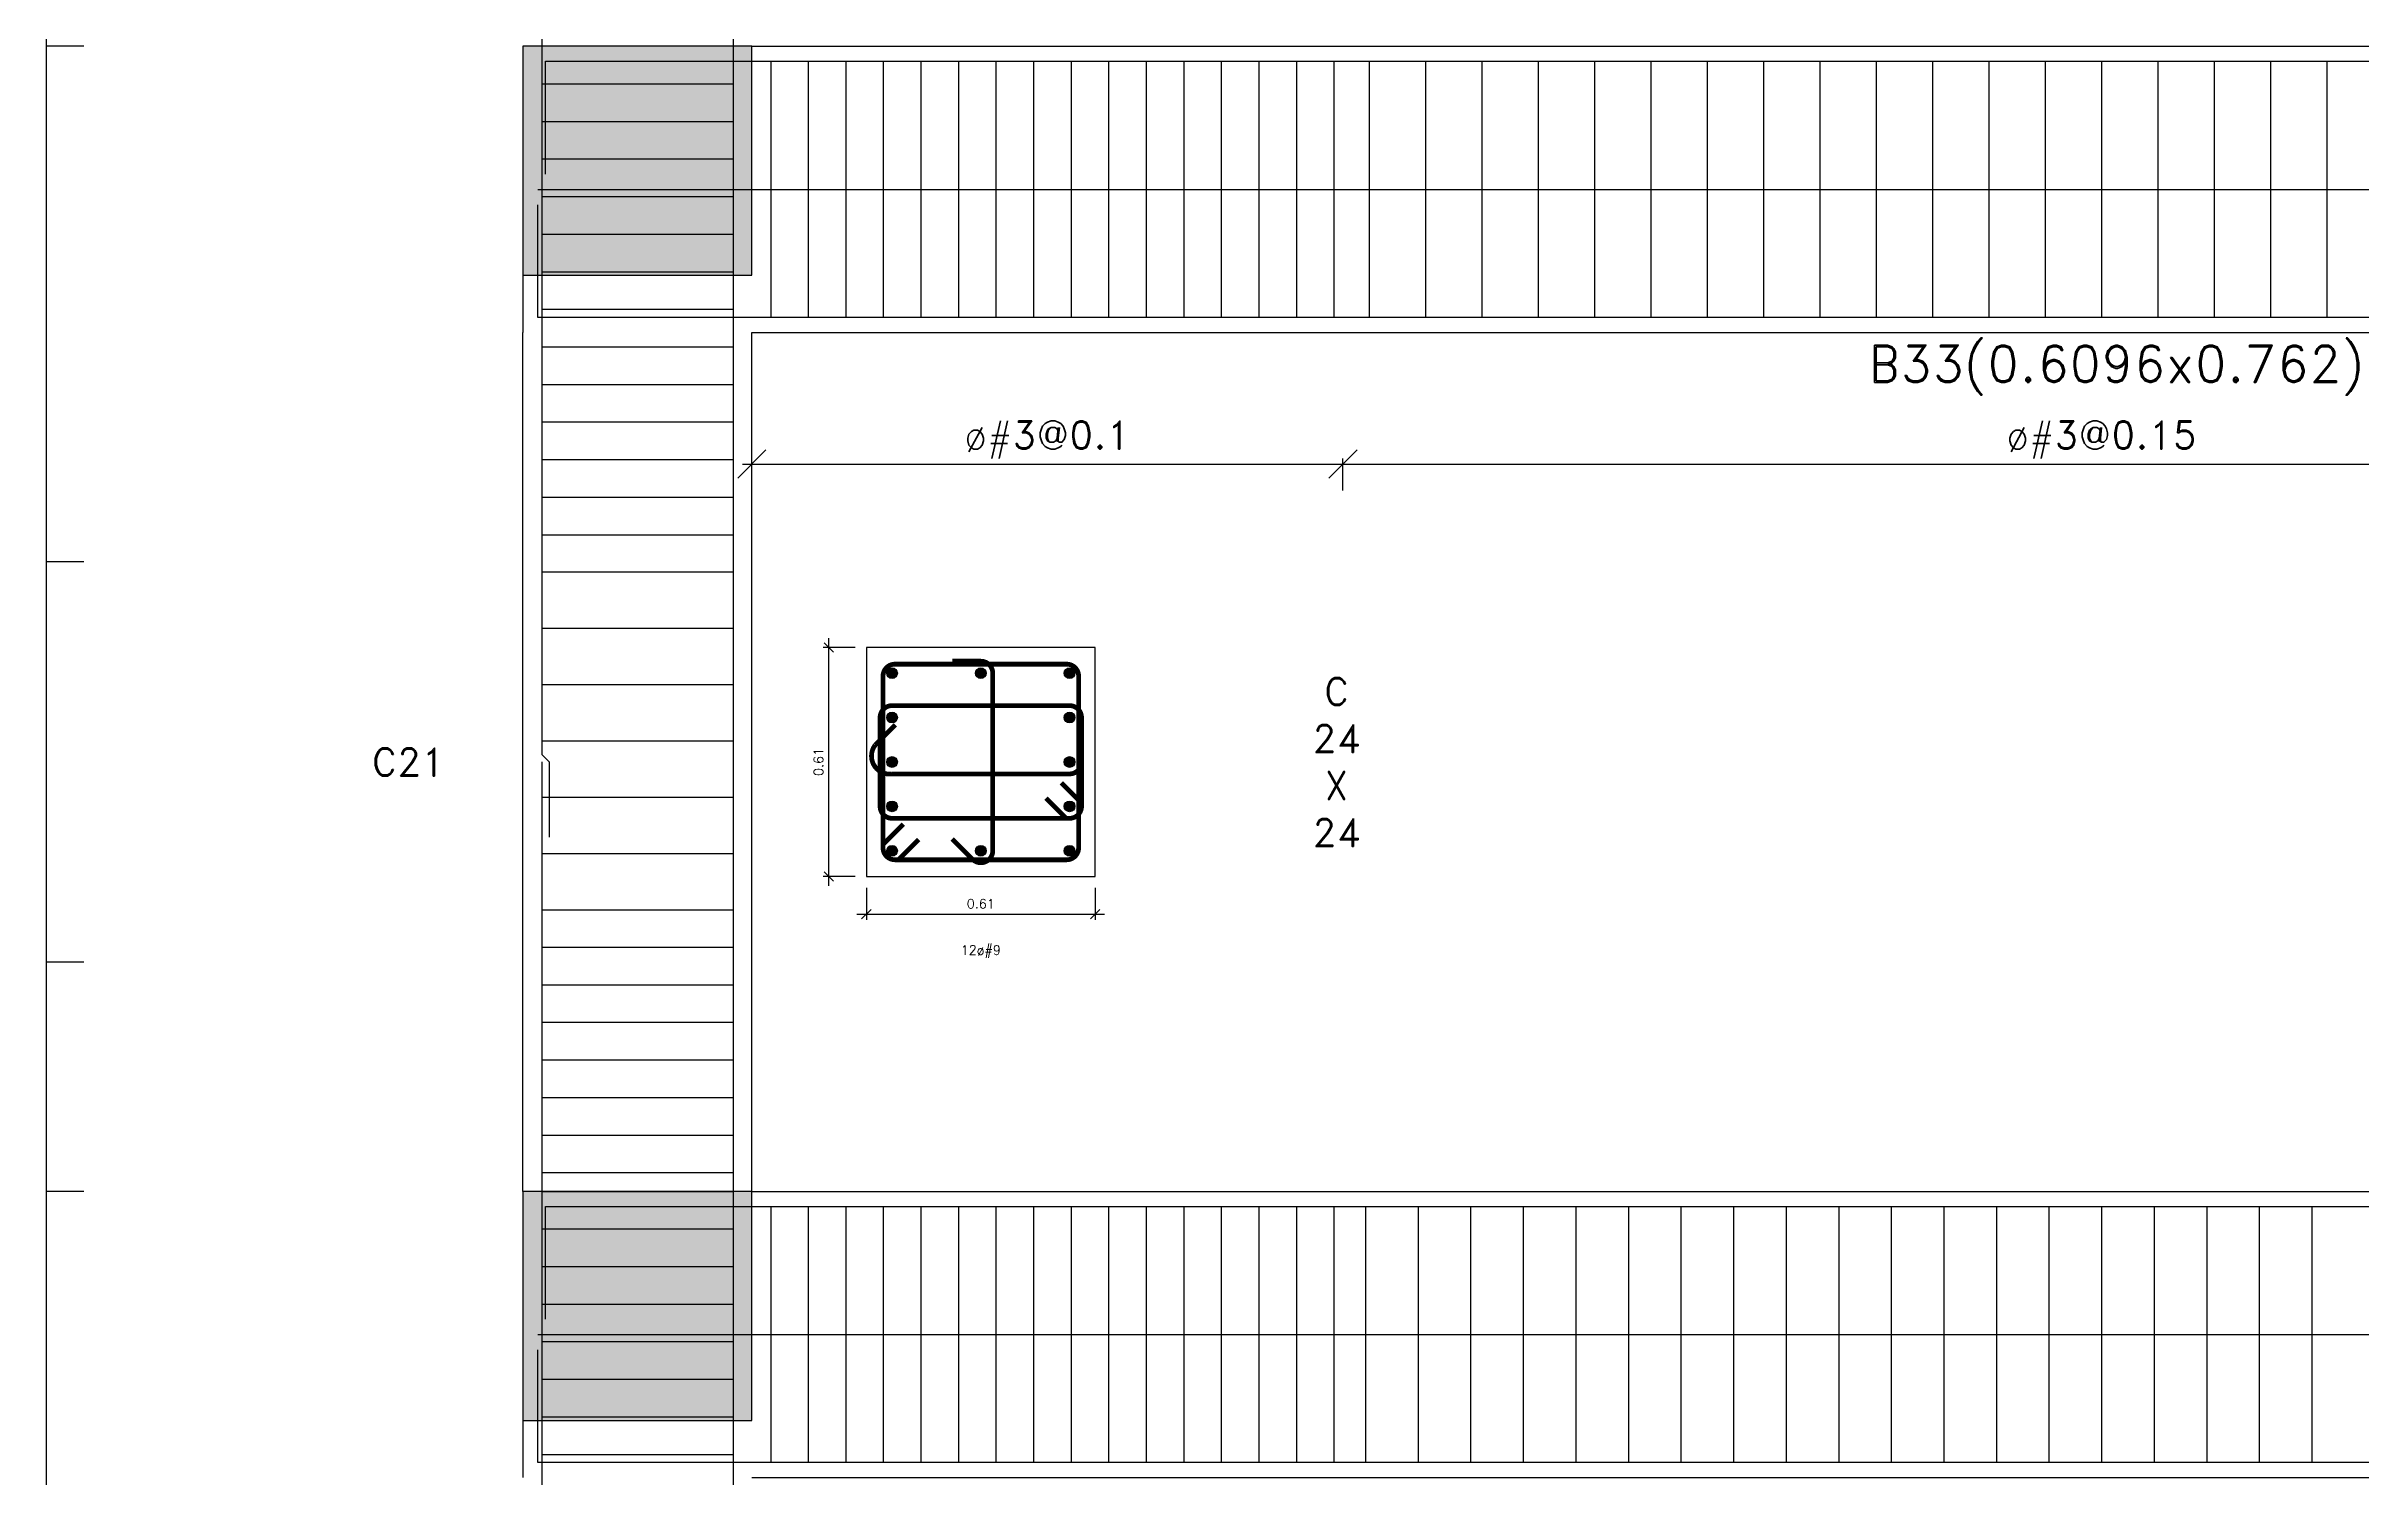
# Model space of a CAD drawing. Header units: inches. Extents: x 2674 to 28325, y -8016 to 21827.
# Drawn here: x 9933.6 to 10241.9, y -2017.1 to -1826.6 of the extents above; entities that cross this region are included whole.
import ezdxf

# ---------------------------------------------------------------- set-up
doc = ezdxf.new("R2010")
doc.units = ezdxf.units.IN
doc.header["$MEASUREMENT"] = 0
for name, color, linetype in [('Beam', 3, 'Continuous'), ('Beam elevation contour', 7, 'Continuous'), ('Beam rebar bot', 2, 'Continuous'), ('Beam rebar top', 2, 'Continuous'), ('Beam tie corner', 6, 'Continuous'), ('Beam tie mid', 4, 'Continuous'), ('Column elevation contorno', 7, 'Continuous'), ('Columns', 5, 'Continuous'), ('Dimensions', 7, 'Continuous'), ('Porticos', 7, 'Continuous'), ('Rebar long', 5, 'Continuous'), ('Rebar tie', 4, 'Continuous'), ('Texts', 7, 'Continuous')]:
    doc.layers.add(name, color=color, linetype=linetype)
doc.layers.add('Beam torsion rebar', color=7, linetype='Continuous', true_color=0xaf0000)
doc.styles.add('Letra', font='romand.shx')
doc.dimstyles.new('Dimension', dxfattribs={"dimscale": 0.083333, "dimtxt": 0.025, "dimasz": 0.025, "dimexe": 0.015, "dimexo": 0.03, "dimgap": 0.015, "dimtad": 1, "dimdec": 1, "dimzin": 0, "dimdsep": 46, "dimlunit": 4, "dimtxsty": 'Letra', "dimblk": 'OBLIQUE', "dimcen": 0.015, "dimdle": 0.025, "dimclrd": 256, "dimclre": 1, "dimclrt": 4, "dimadec": 0, "dimazin": 0, "dimtfac": 1, "dimtdec": 1, "dimtofl": 0, "dimtmove": 0, "dimatfit": 3, "dimfxl": 1, "dimtolj": 1, "dimtzin": 0, "dimarcsym": 0})

# ---------------------------------------------------------------- blocks, each defined once
blk = doc.blocks.new('_Oblique')
at = {"color": 0, "linetype": 'ByBlock', "lineweight": -2}
blk.add_line((-0.5, -0.5), (0.5, 0.5), dxfattribs=at)
blk = doc.blocks.new('*D559')
at = {"layer": 'Defpoints', "color": 0, "transparency": 16777216}
for p in [(9933.61, -1796.11), (9938.61, -1796.11), (9938.61, -1826.61)]:
    blk.add_point(p, dxfattribs=at)
at = {"layer": 'Dimensions', "color": 1, "linetype": 'ByBlock', "lineweight": -2, "transparency": 16777216}
for p, q in [((9938.61, -1796.11), (9933.61, -1796.11)), ((9938.61, -1826.61), (9933.61, -1826.61))]:
    blk.add_line(p, q, dxfattribs=at)
at = {"layer": 'Dimensions', "linetype": 'ByBlock', "lineweight": -2, "transparency": 16777216}
blk.add_line((9933.61, -1826.62), (9933.61, -1796.11), dxfattribs=at)
at = {"layer": 'Dimensions', "lineweight": -2, "transparency": 16777216, "xscale": 0.006249999999999999, "yscale": 0.006249999999999999, "zscale": 0.006249999999999999}
for p, rotation in [((9933.61, -1796.11), 90), ((9933.61, -1826.61), 270)]:
    blk.add_blockref('_Oblique', p, dxfattribs=dict(at, rotation=rotation))
at = {"layer": 'Dimensions', "color": 4, "transparency": 16777216, "insert": (9933.61, -1811.36), "char_height": 0.00625, "attachment_point": 5, "rotation": 90, "style": 'Letra'}
blk.add_mtext('\\A1;ø#3@0.1', dxfattribs=at)
blk = doc.blocks.new('*D28')
at = {"linetype": 'ByBlock', "lineweight": -2, "transparency": 16777216}
blk.add_line((-0.4048, -0.3298), (-0.4048, 0.3298), dxfattribs=at)
at = {"color": 1, "linetype": 'ByBlock', "lineweight": -2, "transparency": 16777216}
for p, q in [((-0.3348, 0.3048), (-0.4198, 0.3048)), ((-0.3348, -0.3048), (-0.4198, -0.3048))]:
    blk.add_line(p, q, dxfattribs=at)
at = {"layer": 'Defpoints', "transparency": 16777216}
for p in [(-0.4048, 0.3048), (-0.3048, 0.3048), (-0.3048, -0.3048)]:
    blk.add_point(p, dxfattribs=at)
at = {"lineweight": -2, "transparency": 16777216, "xscale": 0.025, "yscale": 0.025, "zscale": 0.025}
for p, rotation in [((-0.4048, 0.3048), 90), ((-0.4048, -0.3048), 270)]:
    blk.add_blockref('_Oblique', p, dxfattribs=dict(at, rotation=rotation))
at = {"color": 4, "transparency": 16777216, "insert": (-0.4198, 0), "char_height": 0.025, "attachment_point": 8, "rotation": 90, "style": 'Letra'}
blk.add_mtext('0.61', dxfattribs=at)
blk = doc.blocks.new('*D29')
at = {"color": 1, "linetype": 'ByBlock', "lineweight": -2, "transparency": 16777216}
for p, q in [((-0.3048, -0.3348), (-0.3048, -0.4198)), ((0.3048, -0.3348), (0.3048, -0.4198))]:
    blk.add_line(p, q, dxfattribs=at)
at = {"linetype": 'ByBlock', "lineweight": -2, "transparency": 16777216}
blk.add_line((-0.3298, -0.4048), (0.3298, -0.4048), dxfattribs=at)
at = {"layer": 'Defpoints', "transparency": 16777216}
for p in [(-0.3048, -0.3048), (0.3048, -0.3048), (0.3048, -0.4048)]:
    blk.add_point(p, dxfattribs=at)
at = {"lineweight": -2, "transparency": 16777216, "xscale": 0.025, "yscale": 0.025, "zscale": 0.025, "rotation": 180}
blk.add_blockref('_Oblique', (-0.3048, -0.4048), dxfattribs=at)
at = {"lineweight": -2, "transparency": 16777216, "xscale": 0.025, "yscale": 0.025, "zscale": 0.025}
blk.add_blockref('_Oblique', (0.3048, -0.4048), dxfattribs=at)
at = {"color": 4, "transparency": 16777216, "insert": (0, -0.3898), "char_height": 0.025, "attachment_point": 8, "style": 'Letra'}
blk.add_mtext('0.61', dxfattribs=at)
blk = doc.blocks.new('#9')
blk.add_hatch(color=256).paths.add_polyline_path([(0.0143, 0, 1), (-0.0143, 0, 1)])
at = {"color": 0}
blk.add_circle((0, 0), 0.0143, dxfattribs=at)
blk = doc.blocks.new('*D562')
at = {"layer": 'Defpoints', "color": 0, "transparency": 16777216}
for p in [(9933.61, -1948.51), (9938.61, -1948.51), (9938.61, -1979.01)]:
    blk.add_point(p, dxfattribs=at)
at = {"layer": 'Dimensions', "color": 1, "linetype": 'ByBlock', "lineweight": -2, "transparency": 16777216}
for p, q in [((9938.61, -1948.51), (9933.61, -1948.51)), ((9938.61, -1979.01), (9933.61, -1979.01))]:
    blk.add_line(p, q, dxfattribs=at)
at = {"layer": 'Dimensions', "linetype": 'ByBlock', "lineweight": -2, "transparency": 16777216}
blk.add_line((9933.61, -1979.02), (9933.61, -1948.51), dxfattribs=at)
at = {"layer": 'Dimensions', "lineweight": -2, "transparency": 16777216, "xscale": 0.006249999999999999, "yscale": 0.006249999999999999, "zscale": 0.006249999999999999}
for p, rotation in [((9933.61, -1948.51), 90), ((9933.61, -1979.01), 270)]:
    blk.add_blockref('_Oblique', p, dxfattribs=dict(at, rotation=rotation))
at = {"layer": 'Dimensions', "color": 4, "transparency": 16777216, "insert": (9933.61, -1963.76), "char_height": 0.00625, "attachment_point": 5, "rotation": 90, "style": 'Letra'}
blk.add_mtext('\\A1;ø#3@0.1', dxfattribs=at)
blk = doc.blocks.new('*D563')
at = {"layer": 'Defpoints', "color": 0, "transparency": 16777216}
for p in [(9933.61, -1826.61), (9938.61, -1826.61), (9938.61, -1895.21)]:
    blk.add_point(p, dxfattribs=at)
at = {"layer": 'Dimensions', "color": 1, "linetype": 'ByBlock', "lineweight": -2, "transparency": 16777216}
for p, q in [((9938.61, -1826.61), (9933.61, -1826.61)), ((9938.61, -1895.21), (9933.61, -1895.21))]:
    blk.add_line(p, q, dxfattribs=at)
at = {"layer": 'Dimensions', "linetype": 'ByBlock', "lineweight": -2, "transparency": 16777216}
blk.add_line((9933.61, -1895.22), (9933.61, -1826.61), dxfattribs=at)
at = {"layer": 'Dimensions', "lineweight": -2, "transparency": 16777216, "xscale": 0.006249999999999999, "yscale": 0.006249999999999999, "zscale": 0.006249999999999999}
for p, rotation in [((9933.61, -1826.61), 90), ((9933.61, -1895.21), 270)]:
    blk.add_blockref('_Oblique', p, dxfattribs=dict(at, rotation=rotation))
at = {"layer": 'Dimensions', "color": 4, "transparency": 16777216, "insert": (9933.61, -1860.91), "char_height": 0.00625, "attachment_point": 5, "rotation": 90, "style": 'Letra'}
blk.add_mtext('\\A1;ø#3@0.1', dxfattribs=at)
blk = doc.blocks.new('*D564')
at = {"layer": 'Defpoints', "color": 0, "transparency": 16777216}
for p in [(9933.61, -1895.21), (9938.61, -1895.21), (9938.61, -1948.51)]:
    blk.add_point(p, dxfattribs=at)
at = {"layer": 'Dimensions', "color": 1, "linetype": 'ByBlock', "lineweight": -2, "transparency": 16777216}
for p, q in [((9938.61, -1895.21), (9933.61, -1895.21)), ((9938.61, -1948.51), (9933.61, -1948.51))]:
    blk.add_line(p, q, dxfattribs=at)
at = {"layer": 'Dimensions', "linetype": 'ByBlock', "lineweight": -2, "transparency": 16777216}
blk.add_line((9933.61, -1948.52), (9933.61, -1895.21), dxfattribs=at)
at = {"layer": 'Dimensions', "lineweight": -2, "transparency": 16777216, "xscale": 0.006249999999999999, "yscale": 0.006249999999999999, "zscale": 0.006249999999999999}
for p, rotation in [((9933.61, -1895.21), 90), ((9933.61, -1948.51), 270)]:
    blk.add_blockref('_Oblique', p, dxfattribs=dict(at, rotation=rotation))
at = {"layer": 'Dimensions', "color": 4, "transparency": 16777216, "insert": (9933.61, -1921.86), "char_height": 0.00625, "attachment_point": 5, "rotation": 90, "style": 'Letra'}
blk.add_mtext('\\A1;ø#3@0.15', dxfattribs=at)
blk = doc.blocks.new('*D566')
at = {"layer": 'Defpoints', "color": 0, "transparency": 16777216}
for p in [(9933.61, -1979.01), (9938.61, -1979.01), (9938.61, -2047.61)]:
    blk.add_point(p, dxfattribs=at)
at = {"layer": 'Dimensions', "color": 1, "linetype": 'ByBlock', "lineweight": -2, "transparency": 16777216}
for p, q in [((9938.61, -1979.01), (9933.61, -1979.01)), ((9938.61, -2047.61), (9933.61, -2047.61))]:
    blk.add_line(p, q, dxfattribs=at)
at = {"layer": 'Dimensions', "linetype": 'ByBlock', "lineweight": -2, "transparency": 16777216}
blk.add_line((9933.61, -2047.62), (9933.61, -1979.01), dxfattribs=at)
at = {"layer": 'Dimensions', "lineweight": -2, "transparency": 16777216, "xscale": 0.006249999999999999, "yscale": 0.006249999999999999, "zscale": 0.006249999999999999}
for p, rotation in [((9933.61, -1979.01), 90), ((9933.61, -2047.61), 270)]:
    blk.add_blockref('_Oblique', p, dxfattribs=dict(at, rotation=rotation))
at = {"layer": 'Dimensions', "color": 4, "transparency": 16777216, "insert": (9933.61, -2013.31), "char_height": 0.00625, "attachment_point": 5, "rotation": 90, "style": 'Letra'}
blk.add_mtext('\\A1;ø#3@0.1', dxfattribs=at)
blk = doc.blocks.new('FB 24 X 24')
blk.add_hatch(color=256).paths.add_polyline_path([(0.3048, 0.3048), (-0.3048, 0.3048), (-0.3048, -0.3048), (0.3048, -0.3048)])
at = {"color": 0}
blk.add_lwpolyline([(0.3048, 0.3048), (-0.3048, 0.3048), (-0.3048, -0.3048), (0.3048, -0.3048)], close=True, dxfattribs=at)
blk = doc.blocks.new('*D207')
at = {"linetype": 'ByBlock', "lineweight": -2, "transparency": 16777216}
blk.add_line((702.7326, 7.4224), (704.3566, 7.4224), dxfattribs=at)
at = {"color": 1, "linetype": 'ByBlock', "lineweight": -2, "transparency": 16777216}
for p, q in [((702.7576, 7.3524), (702.7576, 7.4374)), ((704.3316, 7.3524), (704.3316, 7.4374))]:
    blk.add_line(p, q, dxfattribs=at)
at = {"layer": 'Defpoints', "transparency": 16777216}
for p in [(704.3316, 7.4224), (702.7576, 7.3224), (704.3316, 7.3224)]:
    blk.add_point(p, dxfattribs=at)
at = {"lineweight": -2, "transparency": 16777216, "xscale": 0.075, "yscale": 0.075, "zscale": 0.075, "rotation": 180}
blk.add_blockref('_Oblique', (702.7576, 7.4224), dxfattribs=at)
at = {"lineweight": -2, "transparency": 16777216, "xscale": 0.075, "yscale": 0.075, "zscale": 0.075}
blk.add_blockref('_Oblique', (704.3316, 7.4224), dxfattribs=at)
at = {"color": 4, "transparency": 16777216, "insert": (703.5446, 7.4374), "char_height": 0.075, "attachment_point": 8, "style": 'Letra'}
blk.add_mtext('ø#3@0.1', dxfattribs=at)
blk = doc.blocks.new('*D209')
at = {"linetype": 'ByBlock', "lineweight": -2, "transparency": 16777216}
blk.add_line((704.3066, 7.4224), (708.3966, 7.4224), dxfattribs=at)
at = {"color": 1, "linetype": 'ByBlock', "lineweight": -2, "transparency": 16777216}
for p, q in [((704.3316, 7.3524), (704.3316, 7.4374)), ((708.3716, 7.3524), (708.3716, 7.4374))]:
    blk.add_line(p, q, dxfattribs=at)
at = {"layer": 'Defpoints', "transparency": 16777216}
for p in [(708.3716, 7.4224), (704.3316, 7.3224), (708.3716, 7.3224)]:
    blk.add_point(p, dxfattribs=at)
at = {"lineweight": -2, "transparency": 16777216, "xscale": 0.075, "yscale": 0.075, "zscale": 0.075, "rotation": 180}
blk.add_blockref('_Oblique', (704.3316, 7.4224), dxfattribs=at)
at = {"lineweight": -2, "transparency": 16777216, "xscale": 0.075, "yscale": 0.075, "zscale": 0.075}
blk.add_blockref('_Oblique', (708.3716, 7.4224), dxfattribs=at)
at = {"color": 4, "transparency": 16777216, "insert": (706.3516, 7.4374), "char_height": 0.075, "attachment_point": 8, "style": 'Letra'}
blk.add_mtext('ø#3@0.15', dxfattribs=at)
blk = doc.blocks.new('B33-B34-B35-B36-Story1')
at = {"layer": 'Beam elevation contour'}
for points in [[(702.148, 5.4864), (702.148, 4.7244)], [(702.7576, 5.4864), (709.9457, 5.4864)], [(702.7576, 4.7244), (709.9457, 4.7244)]]:
    blk.add_lwpolyline(points, dxfattribs=at)
at = {"layer": 'Beam rebar bot'}
blk.add_lwpolyline([(732.8728, 5.0644), (732.8728, 4.7644), (702.188, 4.7644), (702.188, 5.0644)], dxfattribs=at)
at = {"layer": 'Beam rebar top'}
blk.add_lwpolyline([(702.208, 5.1464), (702.208, 5.4464), (732.8928, 5.4464), (732.8928, 5.1464)], dxfattribs=at)
at = {"layer": 'Beam tie corner'}
for points in [[(702.8076, 5.4464), (702.8076, 4.7644)], [(702.9076, 5.4464), (702.9076, 4.7644)], [(703.0076, 5.4464), (703.0076, 4.7644)], [(703.1076, 5.4464), (703.1076, 4.7644)], [(703.2076, 5.4464), (703.2076, 4.7644)], [(703.3076, 5.4464), (703.3076, 4.7644)], [(703.4076, 5.4464), (703.4076, 4.7644)], [(703.5076, 5.4464), (703.5076, 4.7644)], [(703.6076, 5.4464), (703.6076, 4.7644)], [(703.7076, 5.4464), (703.7076, 4.7644)], [(703.8076, 5.4464), (703.8076, 4.7644)], [(703.9076, 5.4464), (703.9076, 4.7644)], [(704.0076, 5.4464), (704.0076, 4.7644)], [(704.1076, 5.4464), (704.1076, 4.7644)], [(704.2076, 5.4464), (704.2076, 4.7644)], [(704.3076, 5.4464), (704.3076, 4.7644)]]:
    blk.add_lwpolyline(points, dxfattribs=at)
at = {"layer": 'Beam tie mid'}
for points in [[(704.3916, 5.4464), (704.3916, 4.7644)], [(704.5316, 5.4464), (704.5316, 4.7644)], [(704.6716, 5.4464), (704.6716, 4.7644)], [(704.8116, 5.4464), (704.8116, 4.7644)], [(704.9516, 5.4464), (704.9516, 4.7644)], [(705.0916, 5.4464), (705.0916, 4.7644)], [(705.2316, 5.4464), (705.2316, 4.7644)], [(705.3716, 5.4464), (705.3716, 4.7644)], [(705.5116, 5.4464), (705.5116, 4.7644)], [(705.6516, 5.4464), (705.6516, 4.7644)], [(705.7916, 5.4464), (705.7916, 4.7644)], [(705.9316, 5.4464), (705.9316, 4.7644)], [(706.0716, 5.4464), (706.0716, 4.7644)], [(706.2116, 5.4464), (706.2116, 4.7644)], [(706.3516, 5.4464), (706.3516, 4.7644)], [(706.4916, 5.4464), (706.4916, 4.7644)], [(706.6316, 5.4464), (706.6316, 4.7644)], [(706.7716, 5.4464), (706.7716, 4.7644)], [(706.9116, 5.4464), (706.9116, 4.7644)]]:
    blk.add_lwpolyline(points, dxfattribs=at)
at = {"layer": 'Beam torsion rebar'}
blk.add_lwpolyline([(702.188, 5.1054), (732.8928, 5.1054)], dxfattribs=at)
at = {"layer": 'Beam', "color": 0}
blk.add_blockref('FB 24 X 24', (702.4528, 5.1816), dxfattribs=at)
blk = doc.blocks.new('C 24 X 24')
at = {"layer": 'Columns'}
blk.add_lwpolyline([(-0.3048, -0.3048), (0.3048, -0.3048), (0.3048, 0.3048), (-0.3048, 0.3048)], close=True, dxfattribs=at)
at = {"layer": 'Rebar tie'}
for points in [[(-0.2065, -0.1657, 0.0127, 0.0127, 0), (-0.2604, -0.2196, 0.0127, 0.0127, 0), (-0.2604, -0.2286, 0.0127, 0.0127, 0.414214), (-0.2286, -0.2604, 0.0127, 0.0127, 0), (0.2286, -0.2604, 0.0127, 0.0127, 0.414214), (0.2604, -0.2286, 0.0127, 0.0127, 0), (0.2604, 0.2286, 0.0127, 0.0127, 0.414214), (0.2286, 0.2604, 0.0127, 0.0127, 0), (-0.2286, 0.2604, 0.0127, 0.0127, 0.414214), (-0.2604, 0.2286, 0.0127, 0.0127, 0), (-0.2604, -0.2286, 0.0127, 0.0127, 0.414214), (-0.2286, -0.2604, 0.0127, 0.0127, 0), (-0.2196, -0.2604, 0.0127, 0.0127, 0), (-0.1657, -0.2065, 0.0127, 0.0127, 0)], [(-0.0763, -0.205, 0.0127, 0.0127, 0), (-0.0225, -0.2589, 0.0127, 0.0127, 0.668179), (0.0318, -0.2364, 0.0127, 0.0127, 0), (0.0318, 0.2364, 0.0127, 0.0127, 0.414214), (0, 0.2682, 0.0127, 0.0127, 0), (-0.0762, 0.2682, 0.0127, 0.0127, 0)], [(0.2143, -0.0554, 0.0127, 0.0127, 0), (0.2682, -0.1092, 0.0127, 0.0127, 0), (0.2682, -0.1182, 0.0127, 0.0127, -0.414214), (0.2364, -0.15, 0.0127, 0.0127, 0), (-0.2364, -0.15, 0.0127, 0.0127, -0.414214), (-0.2682, -0.1182, 0.0127, 0.0127, 0), (-0.2682, 0.1182, 0.0127, 0.0127, -0.414214), (-0.2364, 0.15, 0.0127, 0.0127, 0), (0.2364, 0.15, 0.0127, 0.0127, -0.414214), (0.2682, 0.1182, 0.0127, 0.0127, 0), (0.2682, -0.1182, 0.0127, 0.0127, -0.414214), (0.2364, -0.15, 0.0127, 0.0127, 0), (0.2275, -0.15, 0.0127, 0.0127, 0), (0.1736, -0.0961, 0.0127, 0.0127, 0)], [(-0.2275, 0.0988, 0.0127, 0.0127, 0), (-0.2813, 0.0449, 0.0127, 0.0127, 0.668179), (-0.2364, -0.0318, 0.0127, 0.0127, 0), (0.2364, -0.0318, 0.0127, 0.0127, 0.414214), (0.2682, 0, 0.0127, 0.0127, 0), (0.2682, 0.0762, 0.0127, 0.0127, 0)]]:
    blk.add_lwpolyline(points, format="xyseb", dxfattribs=at)
at = {"layer": 'Rebar long', "color": 0}
for p in [(-0.2364, 0.2364), (0, 0.2364), (0.2364, 0.2364), (-0.2364, 0.1182), (0.2364, 0.1182), (-0.2364, 0), (0.2364, 0), (-0.2364, -0.1182), (0.2364, -0.1182), (-0.2364, -0.2364), (0, -0.2364), (0.2364, -0.2364)]:
    blk.add_blockref('#9', p, dxfattribs=at)
at = {"layer": 'Texts', "insert": (0, -0.5048), "char_height": 0.025, "width": 0.056717, "attachment_point": 5, "style": 'Letra'}
blk.add_mtext('12ø#9', dxfattribs=at)
at = {"layer": 'Dimensions'}
for p2, distance, picture, middle in [((-0.3048, 0.3048), 0.1, '*D28', (-0.4048, 0)), ((0.3048, -0.3048), -0.1, '*D29', (0, -0.4048))]:
    dim = blk.add_aligned_dim(p1=(-0.3048, -0.3048), p2=p2, distance=distance, dimstyle='Dimension', override={"dimtxt": 0.025, "dimasz": 0.025, "dimpost": '<>'}, dxfattribs=at)
    dim.commit()
    dim.dimension.update_dxf_attribs({"geometry": picture, "text_midpoint": middle})
blk = doc.blocks.new('B33-B34-B35-B36-Story2')
at = {"layer": 'Beam elevation contour'}
for points in [[(702.148, 8.5344), (702.148, 7.7724)], [(702.7576, 8.5344), (709.9457, 8.5344)], [(702.7576, 7.7724), (709.9457, 7.7724)]]:
    blk.add_lwpolyline(points, dxfattribs=at)
at = {"layer": 'Beam rebar bot'}
blk.add_lwpolyline([(732.8728, 8.1124), (732.8728, 7.8124), (702.188, 7.8124), (702.188, 8.1124)], dxfattribs=at)
at = {"layer": 'Beam rebar top'}
blk.add_lwpolyline([(702.208, 8.1944), (702.208, 8.4944), (732.8928, 8.4944), (732.8928, 8.1944)], dxfattribs=at)
at = {"layer": 'Beam tie corner'}
for points in [[(702.8076, 8.4944), (702.8076, 7.8124)], [(702.9076, 8.4944), (702.9076, 7.8124)], [(703.0076, 8.4944), (703.0076, 7.8124)], [(703.1076, 8.4944), (703.1076, 7.8124)], [(703.2076, 8.4944), (703.2076, 7.8124)], [(703.3076, 8.4944), (703.3076, 7.8124)], [(703.4076, 8.4944), (703.4076, 7.8124)], [(703.5076, 8.4944), (703.5076, 7.8124)], [(703.6076, 8.4944), (703.6076, 7.8124)], [(703.7076, 8.4944), (703.7076, 7.8124)], [(703.8076, 8.4944), (703.8076, 7.8124)], [(703.9076, 8.4944), (703.9076, 7.8124)], [(704.0076, 8.4944), (704.0076, 7.8124)], [(704.1076, 8.4944), (704.1076, 7.8124)], [(704.2076, 8.4944), (704.2076, 7.8124)], [(704.3076, 8.4944), (704.3076, 7.8124)]]:
    blk.add_lwpolyline(points, dxfattribs=at)
at = {"layer": 'Beam tie mid'}
for points in [[(704.4016, 8.4944), (704.4016, 7.8124)], [(704.5516, 8.4944), (704.5516, 7.8124)], [(704.7016, 8.4944), (704.7016, 7.8124)], [(704.8516, 8.4944), (704.8516, 7.8124)], [(705.0016, 8.4944), (705.0016, 7.8124)], [(705.1516, 8.4944), (705.1516, 7.8124)], [(705.3016, 8.4944), (705.3016, 7.8124)], [(705.4516, 8.4944), (705.4516, 7.8124)], [(705.6016, 8.4944), (705.6016, 7.8124)], [(705.7516, 8.4944), (705.7516, 7.8124)], [(705.9016, 8.4944), (705.9016, 7.8124)], [(706.0516, 8.4944), (706.0516, 7.8124)], [(706.2016, 8.4944), (706.2016, 7.8124)], [(706.3516, 8.4944), (706.3516, 7.8124)], [(706.5016, 8.4944), (706.5016, 7.8124)], [(706.6516, 8.4944), (706.6516, 7.8124)], [(706.8016, 8.4944), (706.8016, 7.8124)], [(706.9516, 8.4944), (706.9516, 7.8124)]]:
    blk.add_lwpolyline(points, dxfattribs=at)
at = {"layer": 'Beam torsion rebar'}
blk.add_lwpolyline([(702.188, 8.1534), (732.8928, 8.1534)], dxfattribs=at)
at = {"layer": 'Beam', "color": 0}
blk.add_blockref('FB 24 X 24', (702.4528, 8.2296), dxfattribs=at)
at = {"layer": 'Texts', "insert": (706.3898, 7.6724), "char_height": 0.1, "width": 0.056717, "attachment_point": 5, "style": 'Letra'}
blk.add_mtext('B33(0.6096x0.762)', dxfattribs=at)
at = {"layer": 'Dimensions'}
for p1, p2, text, picture, middle in [((702.7576, 7.3224), (704.3316, 7.3224), 'ø#3@0.1', '*D207', (703.5446, 7.4224)), ((704.3316, 7.3224), (708.3716, 7.3224), 'ø#3@0.15', '*D209', (706.3516, 7.4224))]:
    dim = blk.add_aligned_dim(p1=p1, p2=p2, distance=0.1, text=text, dimstyle='Dimension', override={"dimtxt": 0.075, "dimasz": 0.075, "dimpost": '<>'}, dxfattribs=at)
    dim.commit()
    dim.dimension.update_dxf_attribs({"geometry": picture, "text_midpoint": middle})

msp = doc.modelspace()

# ---------------------------------------------------------------- linework, layer by layer
at = {"layer": 'Beam rebar bot'}
for points in [[(9999.57, -1617.06), (9999.57, -1920.86)], [(10025.05, -1769.46), (10025.05, -2073.26)], [(10000.57, -1921.86), (9999.57, -1920.86)], [(9999.57, -1921.86), (9999.57, -2210.42)], [(10000.57, -1921.86), (10000.57, -1931.86)]]:
    msp.add_lwpolyline(points, dxfattribs=at)
at = {"layer": 'Beam tie corner'}
for points in [[(9999.57, -1831.61), (10025.05, -1831.61)], [(9999.57, -1836.61), (10025.05, -1836.61)], [(9999.57, -1841.61), (10025.05, -1841.61)], [(9999.57, -1846.61), (10025.05, -1846.61)], [(9999.57, -1851.61), (10025.05, -1851.61)], [(9999.57, -1856.61), (10025.05, -1856.61)], [(9999.57, -1861.61), (10025.05, -1861.61)], [(9999.57, -1866.61), (10025.05, -1866.61)], [(9999.57, -1871.61), (10025.05, -1871.61)], [(9999.57, -1876.61), (10025.05, -1876.61)], [(9999.57, -1881.61), (10025.05, -1881.61)], [(9999.57, -1886.61), (10025.05, -1886.61)], [(9999.57, -1891.61), (10025.05, -1891.61)], [(9999.57, -1951.51), (10025.05, -1951.51)], [(9999.57, -1956.51), (10025.05, -1956.51)], [(9999.57, -1961.51), (10025.05, -1961.51)], [(9999.57, -1966.51), (10025.05, -1966.51)], [(9999.57, -1971.51), (10025.05, -1971.51)], [(9999.57, -1976.51), (10025.05, -1976.51)], [(9999.57, -1979.01), (10025.05, -1979.01)], [(9999.57, -1984.01), (10025.05, -1984.01)], [(9999.57, -1989.01), (10025.05, -1989.01)], [(9999.57, -1994.01), (10025.05, -1994.01)], [(9999.57, -1999.01), (10025.05, -1999.01)], [(9999.57, -2004.01), (10025.05, -2004.01)], [(9999.57, -2009.01), (10025.05, -2009.01)], [(9999.57, -2014.01), (10025.05, -2014.01)]]:
    msp.add_lwpolyline(points, dxfattribs=at)
at = {"layer": 'Beam tie mid'}
for points in [[(9999.57, -1896.56), (10025.05, -1896.56)], [(9999.57, -1904.06), (10025.05, -1904.06)], [(9999.57, -1911.56), (10025.05, -1911.56)], [(9999.57, -1919.06), (10025.05, -1919.06)], [(9999.57, -1926.56), (10025.05, -1926.56)], [(9999.57, -1934.06), (10025.05, -1934.06)], [(9999.57, -1941.56), (10025.05, -1941.56)], [(9999.57, -1946.51), (10025.05, -1946.51)]]:
    msp.add_lwpolyline(points, dxfattribs=at)
at = {"layer": 'Column elevation contorno'}
for points in [[(9997.07, -1979.01), (9997.07, -1864.71)], [(10027.55, -1979.01), (10027.55, -1864.71)]]:
    msp.add_lwpolyline(points, dxfattribs=at)

# ---------------------------------------------------------------- block references
at = {"layer": 'Dimensions', "color": 0, "xscale": 49.99999999999999, "yscale": 49.99999999999999, "zscale": 49.99999999999999}
msp.add_blockref('C 24 X 24', (10058.03, -1921.86), dxfattribs=at)
at = {"layer": 'Porticos', "color": 0, "xscale": 49.99999999999999, "yscale": 49.99999999999999, "zscale": 49.99999999999999}
for name in ['B33-B34-B35-B36-Story2', 'B33-B34-B35-B36-Story1']:
    msp.add_blockref(name, (-25110.33, -2253.33), dxfattribs=at)

# ---------------------------------------------------------------- texts
at = {"layer": 'Texts', "char_height": 3.75, "width": 2.8358, "attachment_point": 5, "style": 'Letra'}
for s, insert in [('C 24 X 24', (10105.39, -1921.86)), ('C21', (9981.83, -1921.86))]:
    msp.add_mtext(s, dxfattribs=dict(at, insert=insert))

# ---------------------------------------------------------------- dimensions: what is measured, and where the dimension line sits
at = {"layer": 'Dimensions'}
for p1, p2, text, picture, middle in [((9938.61, -1826.61), (9938.61, -1796.11), 'ø#3@0.1', '*D559', (9933.61, -1811.36)), ((9938.61, -1895.21), (9938.61, -1826.61), 'ø#3@0.1', '*D563', (9933.61, -1860.91)), ((9938.61, -1948.51), (9938.61, -1895.21), 'ø#3@0.15', '*D564', (9933.61, -1921.86)), ((9938.61, -1979.01), (9938.61, -1948.51), 'ø#3@0.1', '*D562', (9933.61, -1963.76)), ((9938.61, -2047.61), (9938.61, -1979.01), 'ø#3@0.1', '*D566', (9933.61, -2013.31))]:
    dim = msp.add_aligned_dim(p1=p1, p2=p2, distance=5, text=text, dimstyle='Dimension', override={"dimscale": 0.083333, "dimtxt": 0.075, "dimasz": 0.075, "dimpost": '<>'}, dxfattribs=at)
    dim.commit()
    dim.dimension.update_dxf_attribs({"geometry": picture, "text_midpoint": middle})

doc.saveas('drawing.dxf')
